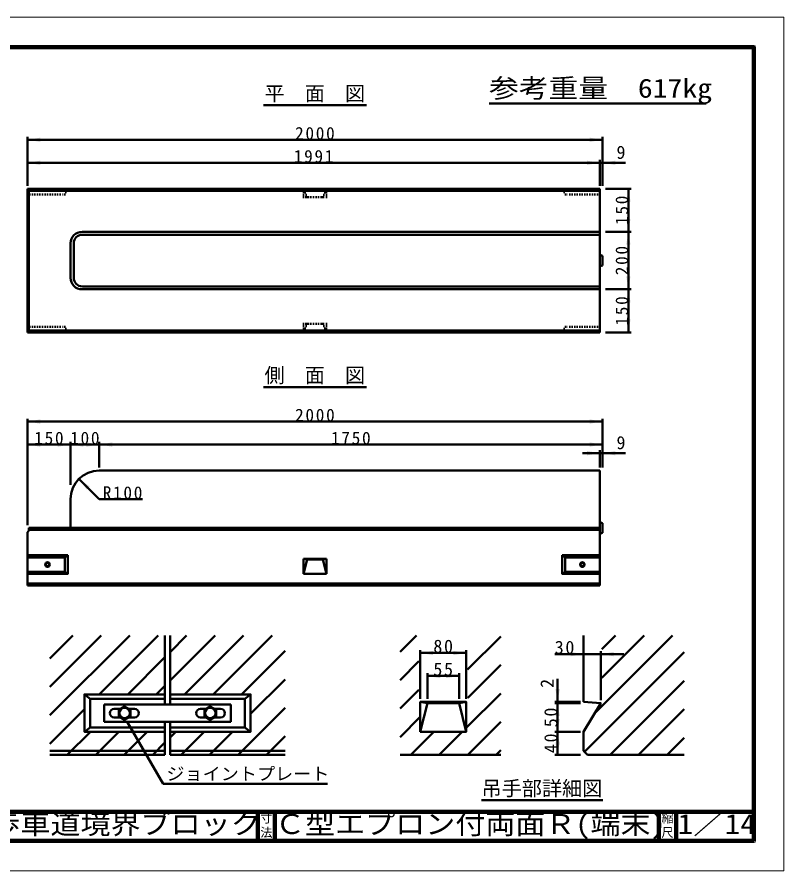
# Model space of a CAD drawing. Units: millimetres, scale not verified, with parts at other scales. Extents: x -2102 to 2102, y -1485 to 1485.
# Drawn here: x -564 to 2102, y -1485 to 1485 of the extents above; entities that cross this region are included whole.
import ezdxf
from ezdxf.enums import TextEntityAlignment as Align

# ---------------------------------------------------------------- set-up
doc = ezdxf.new("R2010")
doc.units = ezdxf.units.MM
doc.header["$LTSCALE"] = 5
doc.linetypes.add('DOTTED', pattern=[1.75, 0.25, -1.5])
doc.layers.add('0-0_V-nasSTD', color=7, linetype='Continuous', lineweight=50)
doc.layers.add('0-1_0', color=7, linetype='Continuous', lineweight=50)
doc.styles.add('ＭＳ ゴシック', font='')
doc.styles.get('ＭＳ ゴシック').set_extended_font_data('MS Gothic')

msp = doc.modelspace()

# ---------------------------------------------------------------- linework, layer by layer
at = {"layer": '0-0_V-nasSTD'}
for p, q in [((-528.5, 1068.087), (-528.5, 898.087)), ((-528.5, 1058.087), (1471.5, 1058.087)), ((1471.5, 1068.087), (1471.5, 898.087)), ((1462.5, 988.087), (1462.5, 898.087)), ((-528.5, 978.087), (1462.5, 978.087)), ((1471.5, 978.087), (1462.5, 978.087)), ((1471.5, 978.087), (1551.5, 978.087)), ((-528.5, 888.087), (-528.5, 388.087)), ((1462.5, 888.087), (-528.5, 888.087)), ((-523.5, 888.087), (-523.5, 388.087)), ((1462.5, 881.087), (-523.5, 881.087)), ((1462.5, 888.087), (1462.5, 388.087)), ((1481.5, 888.087), (1571.5, 888.087)), ((1561.5, 738.087), (1561.5, 888.087)), ((-338.5, 738.087), (1462.5, 738.087)), ((-337.5, 728.087), (1462.5, 728.087)), ((1481.5, 738.087), (1571.5, 738.087)), ((1561.5, 738.087), (1561.5, 538.087)), ((-378.5, 698.087), (-378.5, 578.087)), ((-367.5, 698.087), (-367.5, 578.087)), ((1462.5, 658.087), (1471.5, 655.087)), ((1471.5, 655.087), (1471.5, 621.087)), ((1471.5, 621.087), (1462.5, 618.087)), ((-338.5, 538.087), (1462.5, 538.087)), ((-337.5, 548.087), (1462.5, 548.087)), ((1481.5, 538.087), (1571.5, 538.087)), ((1561.5, 538.087), (1561.5, 388.087)), ((1462.5, 388.087), (-528.5, 388.087)), ((1462.5, 395.087), (-523.5, 395.087)), ((1481.5, 388.087), (1571.5, 388.087)), ((-528.5, 88.087), (-528.5, -281.913)), ((-528.5, 78.087), (1471.5, 78.087)), ((1471.5, 88.087), (1471.5, -81.913)), ((-378.5, 8.087), (-378.5, -141.913)), ((-278.5, 8.087), (-278.5, -81.913)), ((-378.5, -1.913), (-528.5, -1.913)), ((-278.5, -1.913), (-378.5, -1.913)), ((-278.5, -1.913), (1471.5, -1.913)), ((1462.5, -21.913), (1462.5, -81.913)), ((1462.5, -31.913), (1402.5, -31.913)), ((1471.5, -31.913), (1462.5, -31.913)), ((1471.5, -31.913), (1551.5, -31.913)), ((-278.5, -91.913), (1462.5, -91.913)), ((1462.5, -91.913), (1462.5, -491.913)), ((-349.211, -121.202), (-278.5, -191.913)), ((-378.5, -191.913), (-378.5, -291.913)), ((-278.5, -191.913), (-128.5, -191.913)), ((-523.5, -291.913), (1462.5, -291.913)), ((-523.5, -301.913), (-523.5, -291.913)), ((1462.5, -271.913), (1471.5, -274.913)), ((1471.5, -274.913), (1471.5, -308.913)), ((-523.5, -301.913), (-528.5, -306.913)), ((-528.5, -306.913), (-528.5, -491.913)), ((-523.5, -298.913), (1462.5, -298.913)), ((1471.5, -308.913), (1462.5, -311.913)), ((-528.5, -386.913), (-388.5, -386.913)), ((-388.5, -386.913), (-398.5, -394.413)), ((431.5, -399.913), (431.5, -451.913)), ((431.5, -399.913), (511.5, -399.913)), ((444, -401.913), (499, -401.913)), ((511.5, -399.913), (511.5, -451.913)), ((1462.5, -386.913), (1331.5, -386.913)), ((1331.5, -386.913), (1341.5, -394.413)), ((-528.5, -444.413), (-398.5, -444.413)), ((-398.5, -444.413), (-388.5, -451.913)), ((1341.5, -444.413), (1331.5, -451.913)), ((1462.5, -444.413), (1341.5, -444.413)), ((431.5, -451.913), (511.5, -451.913)), ((-528.5, -484.913), (1462.5, -484.913)), ((-528.5, -491.913), (1462.5, -491.913)), ((-370.668, -665.978), (-450.412, -745.722)), ((-450.412, -844.717), (-271.673, -665.978)), ((-450.412, -943.712), (-172.678, -665.978)), ((-73.684, -665.978), (-278.684, -870.978)), ((-50.412, -665.978), (-50.412, -905.978)), ((-32.412, -665.978), (-32.412, -905.978)), ((-32.412, -723.702), (25.311, -665.978)), ((124.306, -665.978), (-32.412, -822.697)), ((18.301, -870.978), (223.301, -665.978)), ((322.296, -665.978), (117.296, -870.978)), ((824.09, -665.978), (767.588, -722.48)), ((1117.588, -669.465), (1002.293, -784.76)), ((1405.412, -665.978), (1405.412, -896.978)), ((1715.045, -665.978), (1443.464, -937.559)), ((1616.05, -665.978), (1469.052, -812.976)), ((1517.055, -665.978), (1469.052, -713.981)), ((-179.689, -870.978), (-50.412, -741.702)), ((216.291, -870.978), (367.588, -719.682)), ((837.588, -716.978), (837.588, -886.978)), ((837.588, -726.978), (997.588, -726.978)), ((997.588, -716.978), (997.588, -886.978)), ((1405.412, -730.978), (1305.412, -730.978)), ((1405.412, -730.978), (1465.412, -730.978)), ((1409.226, -1070.792), (1755.412, -724.605)), ((1465.412, -720.978), (1465.412, -890.978)), ((1465.412, -730.978), (1545.412, -730.978)), ((833.349, -755.714), (767.588, -821.475)), ((1117.588, -768.46), (1003.261, -882.787)), ((862.588, -796.978), (862.588, -886.978)), ((972.588, -796.978), (972.588, -886.978)), ((247.588, -938.676), (367.588, -818.676)), ((862.588, -806.978), (972.588, -806.978)), ((1315.412, -896.978), (1315.412, -816.978)), ((1498.034, -1080.978), (1755.412, -823.6)), ((-50.412, -840.697), (-80.694, -870.978)), ((833.349, -854.709), (767.588, -920.47)), ((-50.412, -870.978), (-330.412, -870.978)), ((-330.412, -870.978), (-310.412, -885.978)), ((-32.412, -870.978), (247.588, -870.978)), ((247.588, -870.978), (227.588, -885.978)), ((997.588, -987.455), (1117.588, -867.455)), ((-261.412, -905.978), (-261.412, -965.978)), ((-261.412, -905.978), (178.588, -905.978)), ((178.588, -905.978), (178.588, -965.978)), ((204.281, -1080.978), (367.588, -917.671)), ((837.588, -896.978), (837.588, -1000.978)), ((837.588, -896.978), (997.588, -896.978)), ((862.588, -900.978), (972.588, -900.978)), ((997.588, -896.978), (997.588, -1000.978)), ((1305.412, -896.978), (1395.412, -896.978)), ((1305.412, -900.978), (1395.412, -900.978)), ((-330.412, -922.707), (-450.412, -1042.707)), ((-226.412, -920.978), (-204.269, -920.978)), ((-176.556, -920.978), (-156.412, -920.978)), ((73.588, -920.978), (93.731, -920.978)), ((121.444, -920.978), (143.588, -920.978)), ((837.588, -949.465), (767.588, -1019.465)), ((1597.029, -1080.978), (1755.412, -922.595)), ((-261.412, -965.978), (178.588, -965.978)), ((-226.412, -950.978), (-204.269, -950.978)), ((-181.412, -965.978), (-56.412, -1182.484)), ((-176.556, -950.978), (-156.412, -950.978)), ((-50.412, -1080.978), (-50.412, -965.978)), ((-32.412, -1080.978), (-32.412, -965.978)), ((73.588, -950.978), (93.731, -950.978)), ((121.444, -950.978), (143.588, -950.978)), ((143.588, -950.978), (143.588, -950.978)), ((1003.06, -1080.978), (1117.588, -966.45)), ((-389.689, -1080.978), (-309.689, -1000.978)), ((-310.412, -985.978), (-330.412, -1000.978)), ((-50.412, -985.978), (-310.412, -985.978)), ((-210.694, -1000.978), (-290.694, -1080.978)), ((-191.699, -1080.978), (-111.699, -1000.978)), ((-32.412, -985.978), (227.588, -985.978)), ((-12.704, -1000.978), (-32.412, -1020.687)), ((6.291, -1080.978), (86.291, -1000.978)), ((105.286, -1080.978), (185.286, -1000.978)), ((227.588, -985.978), (247.588, -1000.978)), ((885.07, -1000.978), (805.07, -1080.978)), ((837.588, -1000.978), (997.588, -1000.978)), ((904.065, -1080.978), (984.065, -1000.978)), ((1305.412, -1000.978), (1395.412, -1000.978)), ((-50.412, -1038.687), (-92.704, -1080.978)), ((303.276, -1080.978), (367.588, -1016.666)), ((1696.024, -1080.978), (1755.412, -1021.59)), ((-50.412, -1066.978), (-450.412, -1066.978)), ((-32.412, -1066.978), (367.588, -1066.978)), ((1102.055, -1080.978), (1117.588, -1065.445)), ((1405.412, -1066.978), (1419.412, -1080.978)), ((-50.412, -1080.978), (-450.412, -1080.978)), ((-32.412, -1080.978), (367.588, -1080.978)), ((767.588, -1080.978), (1117.588, -1080.978)), ((1305.412, -1080.978), (1395.412, -1080.978)), ((1419.412, -1080.978), (1755.412, -1080.978)), ((-56.412, -1182.484), (514.838, -1182.484))]:
    msp.add_line(p, q, dxfattribs=at)
at = {"layer": '0-0_V-nasSTD', "linetype": 'DOTTED'}
for p, q in [((-528.5, 868.087), (-398.5, 868.087)), ((-398.5, 868.087), (-388.5, 888.087)), ((431.5, 858.087), (431.5, 888.087)), ((444, 858.087), (431.5, 888.087)), ((499, 858.087), (511.5, 888.087)), ((1342.5, 868.087), (1331.5, 888.087)), ((1462.5, 868.087), (1342.5, 868.087)), ((431.5, 418.087), (431.5, 388.087)), ((444, 418.087), (431.5, 388.087)), ((499, 418.087), (511.5, 388.087)), ((-528.5, 408.087), (-398.5, 408.087)), ((-398.5, 408.087), (-388.5, 388.087)), ((1342.5, 408.087), (1331.5, 388.087)), ((1462.5, 408.087), (1342.5, 408.087))]:
    msp.add_line(p, q, dxfattribs=at)
at = {"layer": '0-0_V-nasSTD', "lineweight": 100}
for p, q in [((272.5, -1280), (272.5, -1380)), ((332.5, -1280), (332.5, -1380)), ((1667.5, -1280), (1667.5, -1380)), ((1727.5, -1280), (1727.5, -1380)), ((-1997.5, -1380), (1997.5, -1380))]:
    msp.add_line(p, q, dxfattribs=at)
at = {"layer": '0-0_V-nasSTD', "lineweight": 18}
for points in [[(-2102.5, -1485), (-2102.5, 1485), (2102.5, 1485), (2102.5, -1485)], [(-2002.5, -1385), (-2002.5, 1385), (2002.5, 1385), (2002.5, -1385)]]:
    msp.add_lwpolyline(points, close=True, dxfattribs=at)
at = {"layer": '0-0_V-nasSTD', "lineweight": 100}
msp.add_lwpolyline([(1997.5, -1380), (1997.5, 1380), (-1997.5, 1380)], dxfattribs=at)
at = {"layer": '0-0_V-nasSTD', "linetype": 'DOTTED'}
for points in [[(431.5, 858.087), (511.5, 858.087), (511.5, 888.087)], [(431.5, 418.087), (511.5, 418.087), (511.5, 388.087)]]:
    msp.add_lwpolyline(points, dxfattribs=at)
at = {"layer": '0-0_V-nasSTD'}
for points in [[(-528.5, -451.913), (-388.5, -451.913), (-388.5, -386.913)], [(-528.5, -394.413), (-398.5, -394.413), (-398.5, -444.413)], [(431.5, -399.913), (444, -401.913), (431.5, -451.913)], [(511.5, -399.913), (499, -401.913), (511.5, -451.913)], [(1462.5, -451.913), (1331.5, -451.913), (1331.5, -386.913)], [(1462.5, -394.413), (1341.5, -394.413), (1341.5, -444.413)], [(-50.412, -1000.978), (-330.412, -1000.978), (-330.412, -870.978)], [(-50.412, -870.978), (-330.412, -870.978), (-330.412, -1000.978), (-50.412, -1000.978)], [(-50.412, -885.978), (-310.412, -885.978), (-310.412, -985.978)], [(-32.412, -1000.978), (247.588, -1000.978), (247.588, -870.978)], [(-32.412, -870.978), (247.588, -870.978), (247.588, -1000.978), (-32.412, -1000.978)], [(-32.412, -885.978), (227.588, -885.978), (227.588, -985.978)], [(837.588, -896.978), (862.588, -900.978), (837.588, -1000.978)], [(997.588, -896.978), (972.588, -900.978), (997.588, -1000.978)], [(1315.412, -896.978), (1315.412, -900.978), (1315.412, -1000.978), (1315.412, -1080.978)], [(1405.412, -896.978), (1465.412, -900.978), (1405.412, -1000.978)], [(1405.412, -896.978), (1465.412, -900.978), (1405.412, -1000.978), (1405.412, -1066.978)]]:
    msp.add_lwpolyline(points, dxfattribs=at)
for points in [[(-210.331, -924.478), (-190.412, -912.978), (-170.494, -924.478), (-170.494, -947.478), (-190.412, -958.978), (-210.331, -947.478)], [(87.669, -924.478), (107.588, -912.978), (127.506, -924.478), (127.506, -947.478), (107.588, -958.978), (87.669, -947.478)], [(837.588, -1000.978), (837.588, -896.978), (997.588, -896.978), (997.588, -1000.978)]]:
    msp.add_lwpolyline(points, close=True, dxfattribs=at)
for centre, radius in [((-458.5, -419.413), 8), ((-458.5, -419.413), 6), ((1401.5, -419.413), 8), ((1401.5, -419.413), 6), ((-190.412, -935.978), 18), ((107.588, -935.978), 18)]:
    msp.add_circle(centre, radius, dxfattribs=at)
for centre, radius, start, end in [((-338.5, 698.087), 40, 90, 180), ((-337.5, 698.087), 30, 90, 180), ((-338.5, 578.087), 40, 180, 270), ((-337.5, 578.087), 30, 180, 270), ((-278.5, -191.913), 100, 90, 180), ((-226.412, -935.978), 15, 90, 270), ((-156.412, -935.978), 15, 270, 90), ((73.588, -935.978), 15, 90, 270), ((143.588, -935.978), 15, 270, 90)]:
    msp.add_arc(centre, radius, start, end, dxfattribs=at)
for points in [[(-528.5, 1058.087), (-483.5, 1050.587), (-483.5, 1065.587)], [(1426.5, 1050.587), (1426.5, 1065.587), (1471.5, 1058.087)], [(-528.5, 978.087), (-483.5, 970.587), (-483.5, 985.587)], [(1417.5, 970.587), (1417.5, 985.587), (1462.5, 978.087)], [(1471.5, 978.087), (1516.5, 970.587), (1516.5, 985.587)], [(1554, 843.087), (1561.5, 888.087), (1569, 843.087)], [(1554, 783.087), (1561.5, 738.087), (1569, 783.087)], [(1554, 693.087), (1561.5, 738.087), (1569, 693.087)], [(1554, 583.087), (1561.5, 538.087), (1569, 583.087)], [(1554, 493.087), (1561.5, 538.087), (1569, 493.087)], [(1554, 433.087), (1561.5, 388.087), (1569, 433.087)], [(-528.5, 78.087), (-483.5, 70.587), (-483.5, 85.587)], [(1426.5, 70.587), (1426.5, 85.587), (1471.5, 78.087)], [(-528.5, -1.913), (-483.5, -9.413), (-483.5, 5.587)], [(-423.5, -9.413), (-423.5, 5.587), (-378.5, -1.913)], [(-378.5, -1.913), (-333.5, -9.413), (-333.5, 5.587)], [(-323.5, -9.413), (-323.5, 5.587), (-278.5, -1.913)], [(-278.5, -1.913), (-233.5, -9.413), (-233.5, 5.587)], [(1426.5, -9.413), (1426.5, 5.587), (1471.5, -1.913)], [(1417.5, -39.413), (1417.5, -24.413), (1462.5, -31.913)], [(1471.5, -31.913), (1516.5, -39.413), (1516.5, -24.413)], [(-349.211, -121.202), (-322.694, -158.325), (-312.088, -147.719)], [(837.588, -726.978), (882.588, -734.478), (882.588, -719.478)], [(952.588, -734.478), (952.588, -719.478), (997.588, -726.978)], [(1360.412, -738.478), (1360.412, -723.478), (1405.412, -730.978)], [(1465.412, -730.978), (1510.412, -738.478), (1510.412, -723.478)], [(862.588, -806.978), (907.588, -814.478), (907.588, -799.478)], [(927.588, -814.478), (927.588, -799.478), (972.588, -806.978)], [(1307.912, -851.978), (1315.412, -896.978), (1322.912, -851.978)], [(1307.912, -945.978), (1315.412, -900.978), (1322.912, -945.978)], [(-181.412, -965.978), (-165.407, -1008.699), (-152.417, -1001.199)], [(1307.912, -955.978), (1315.412, -1000.978), (1322.912, -955.978)], [(1307.912, -1045.978), (1315.412, -1000.978), (1322.912, -1045.978)], [(1307.912, -1035.978), (1315.412, -1080.978), (1322.912, -1035.978)]]:
    msp.add_solid(points, dxfattribs=at)
at = {"layer": '0-1_0'}
for p, q in [((292, 1178.087), (651, 1178.087)), ((1832.5, 1184.806), (1077, 1184.806)), ((292, 198.087), (651, 198.087)), ((1050.87, -1238.88), (1472.13, -1238.88))]:
    msp.add_line(p, q, dxfattribs=at)
at = {"layer": '0-1_0', "lineweight": 100}
msp.add_line((-1997.5, -1280), (1997.5, -1280), dxfattribs=at)

# ---------------------------------------------------------------- texts
at = {"layer": '0-0_V-nasSTD', "style": 'ＭＳ ゴシック'}
for s, height, width, p in [('参考重量\u3000617kg', 65.98, 1.15, (1077, 1184.806)), ('ジョイントプレート', 43.99, 1.05, (-45.162, -1182.484)), ('歩車道境界ブロック', 69.65, 1.1, (-657.5, -1377.53)), ('Ｃ型エプロン付両面Ｒ(端末)', 69.65, 1.1, (332.5, -1377.492)), ('1／14', 69.65, 1.15, (1732.5, -1377.418))]:
    msp.add_text(s, height=height, dxfattribs=dict(at, width=width)).set_placement(p, align=Align.BOTTOM_LEFT)
for s, height, p in [('平\u3000面\u3000図', 51.32, (296, 1178.087)), ('9', 45.82, (1520.25, 978.087)), ('側\u3000面\u3000図', 51.32, (296, 198.087)), ('9', 45.82, (1520.25, -31.913)), ('吊手部詳細図', 51.32, (1050.87, -1238.88)), ('寸', 30.79, (281.482, -1326.001)), ('縮', 30.79, (1676.482, -1326.001)), ('法', 30.79, (281.476, -1375.99)), ('尺', 30.79, (1676.476, -1375.99))]:
    msp.add_text(s, height=height, dxfattribs=at).set_placement(p, align=Align.BOTTOM_LEFT)
msp.add_text('2', height=45.82, rotation=90, dxfattribs=at).set_placement((1315.412, -848.228), align=Align.BOTTOM_LEFT)
at = {"layer": '0-0_V-nasSTD', "attachment_point": 7, "style": 'ＭＳ ゴシック'}
for s, insert, char_height in [('\\T1.2;2000', (402.5, 1058.087), 43.99), ('\\T1.2;1991', (398, 978.087), 43.99), ('\\T1.2;2000', (402.5, 78.087), 43.99), ('\\T1.2;150', (-504.5, -1.913), 43.99), ('\\T1.2;100', (-379.5, -1.913), 43.99), ('\\T1.2;1750', (527.5, -1.913), 43.99), ('\\T1.2;R100', (-266.5, -191.913), 43.99), ('\\T1.19;80', (883.338, -726.978), 45.82), ('\\T1.19;30', (1305.412, -730.978), 45.82), ('\\T1.19;55', (883.338, -806.978), 45.82)]:
    msp.add_mtext(s, dxfattribs=dict(at, insert=insert, char_height=char_height))
at = {"layer": '0-0_V-nasSTD', "attachment_point": 7, "rotation": 90, "style": 'ＭＳ ゴシック'}
for s, insert, char_height in [('\\T1.2;150', (1561.5, 762.087), 43.99), ('\\T1.2;200', (1561.5, 587.087), 43.99), ('\\T1.2;150', (1561.5, 412.087), 43.99), ('\\T1.19;50', (1315.412, -985.228), 45.82), ('\\T1.19;40', (1315.412, -1075.228), 45.82)]:
    msp.add_mtext(s, dxfattribs=dict(at, insert=insert, char_height=char_height))

doc.saveas('drawing.dxf')
